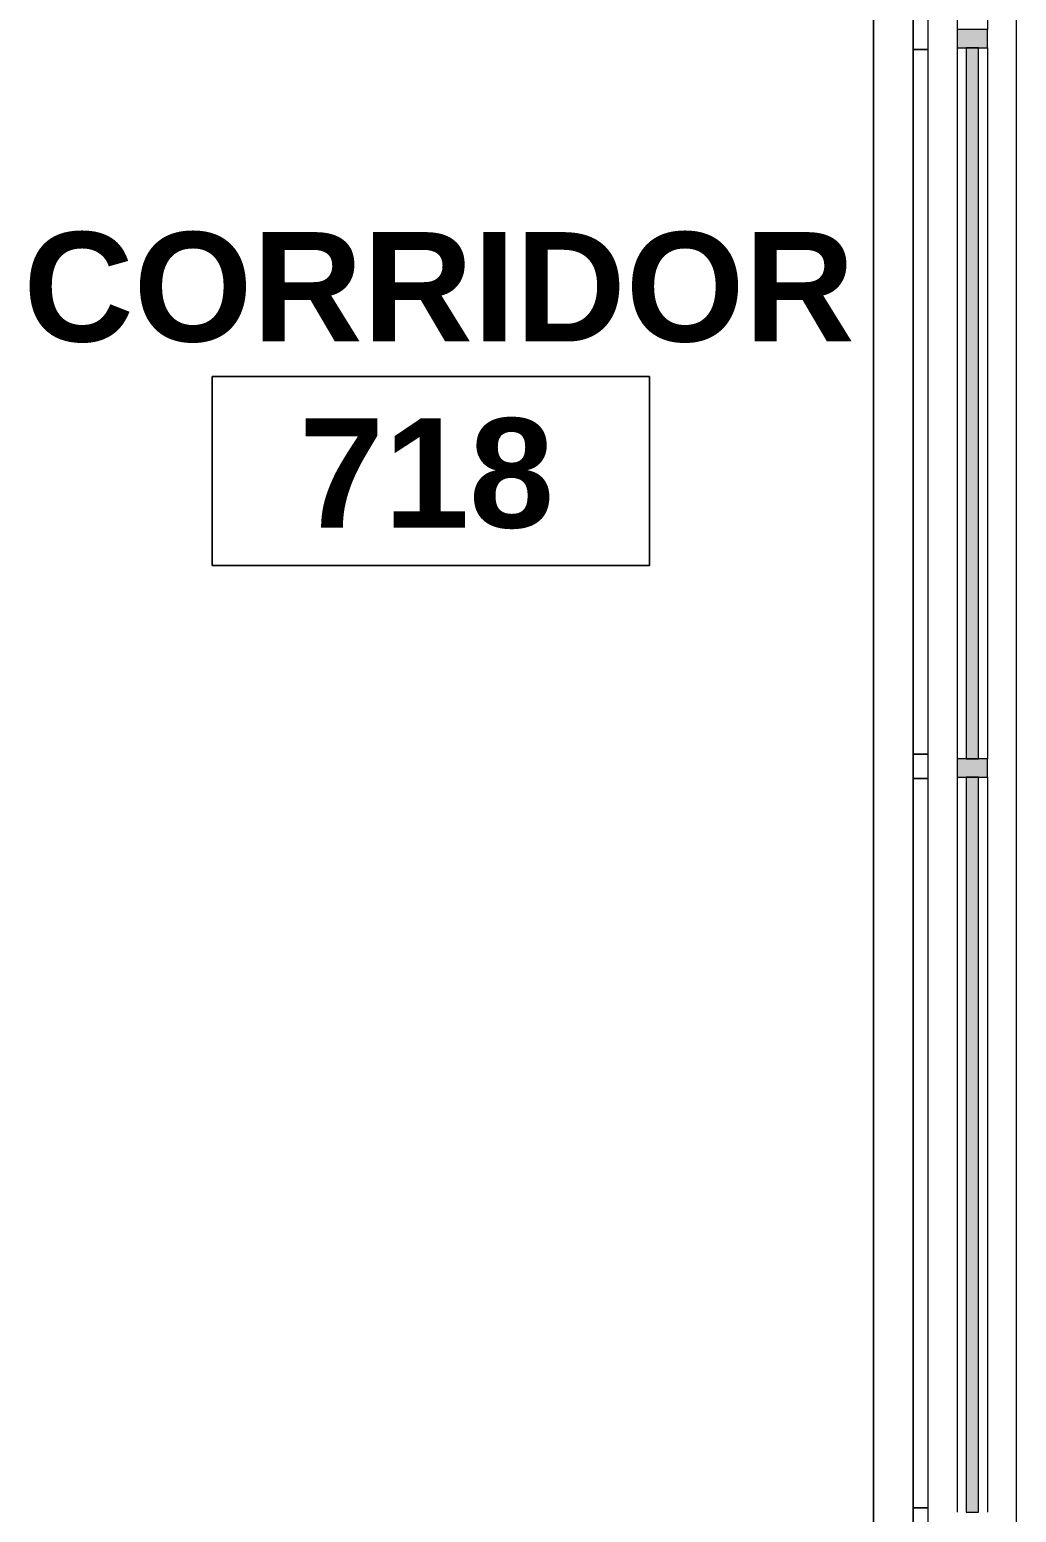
# Model space of a CAD drawing. Header units: inches. Extents: x -2349 to 1043, y -456 to 2193.
# Drawn here: x 924.5 to 1005.7, y -124.3 to -2.3 of the extents above; entities that cross this region are included whole.
import ezdxf

# ---------------------------------------------------------------- set-up
doc = ezdxf.new("R2010")
doc.units = ezdxf.units.IN
doc.header["$MEASUREMENT"] = 0
for name, color, linetype, lineweight in [('5033_00_7th-9th Floors_Updated_dwg', 8, 'Continuous', 9), ('A-AREA-IDEN', 2, 'Continuous', 9), ('A-GLAZ-CURT', 52, 'Continuous', 13), ('A-GLAZ-CWMG', 51, 'Continuous', 13), ('A-Glaz-Exst', 7, 'Continuous', 9), ('A-Shell', 7, 'Continuous', 9), ('I-WALL', 2, 'Continuous', 13)]:
    doc.layers.add(name, color=color, linetype=linetype, lineweight=lineweight)
doc.styles.add('Swis721 Lt BT_B', font='', dxfattribs={"height": 9})
doc.styles.get('Swis721 Lt BT_B').set_extended_font_data('Swis721 Lt BT', bold=True)

# ---------------------------------------------------------------- blocks, each defined once
blk = doc.blocks.new('5033_00_7th-9th Floors_Updated_dwg-8585573-7TH FLOOR POWER _ SIGNAL')
at = {"layer": 'A-Glaz-Exst'}
for p, q in [((997.2, -545), (997.2, -65.02)), ((997.2, -65.02), (997.2, -545)), ((997.2, -183.94), (998.45, -183.94)), ((998.45, -183.94), (997.2, -183.94)), ((997.2, -241.94), (998.45, -241.94)), ((998.45, -241.94), (997.2, -241.94)), ((997.2, -243.94), (998.45, -243.94)), ((998.45, -243.94), (997.2, -243.94)), ((997.2, -303.94), (998.45, -303.94)), ((998.45, -303.94), (997.2, -303.94))]:
    blk.add_line(p, q, dxfattribs=at)
at = {"layer": 'A-Shell'}
for p, q in [((993.95, -545.02), (993.95, -65.02)), ((993.95, -65.02), (993.95, -545.02))]:
    blk.add_line(p, q, dxfattribs=at)
blk = doc.blocks.new('System Panel - Glazed-7824389-7TH FLOOR POWER _ SIGNAL')
at = {"layer": 'A-GLAZ-CURT', "lineweight": 9}
blk.add_hatch(color=7, dxfattribs=at).paths.add_polyline_path([(-29.25, -0.5), (29.25, -0.5), (29.25, 0.5), (-29.25, 0.5)], flags=0)
at = {"layer": 'A-GLAZ-CURT', "color": 8, "lineweight": 20}
for p, q in [((29.25, 0.5), (-29.25, 0.5)), ((-29.25, 0.5), (-29.25, -0.5)), ((29.25, -0.5), (29.25, 0.5)), ((-29.25, -0.5), (29.25, -0.5))]:
    blk.add_line(p, q, dxfattribs=at)
blk = doc.blocks.new('System Panel - Glazed-7824390-7TH FLOOR POWER _ SIGNAL')
at = {"layer": 'A-GLAZ-CURT', "lineweight": 9}
blk.add_hatch(color=7, dxfattribs=at).paths.add_polyline_path([(-30.25, -0.5), (30.25, -0.5), (30.25, 0.5), (-30.25, 0.5)], flags=0)
at = {"layer": 'A-GLAZ-CURT', "color": 8, "lineweight": 20}
for p, q in [((30.25, 0.5), (-30.25, 0.5)), ((-30.25, 0.5), (-30.25, -0.5)), ((30.25, -0.5), (30.25, 0.5)), ((-30.25, -0.5), (30.25, -0.5))]:
    blk.add_line(p, q, dxfattribs=at)
blk = doc.blocks.new('Rectangular Mullion - 1_5_ x 2_5_ rectangular SS-7796928-7TH FLOOR POWER _ SIGNAL')
at = {"layer": 'A-GLAZ-CWMG', "lineweight": 9}
for p, q in [((1000.83, -63.79), (1000.83, -124.29)), ((1003.33, -63.79), (1003.33, -124.29))]:
    blk.add_line(p, q, dxfattribs=at)
blk = doc.blocks.new('Rectangular Mullion - 1_5_ x 2_5_ rectangular SS-7796962-7TH FLOOR POWER _ SIGNAL')
at = {"layer": 'A-GLAZ-CWMG', "lineweight": 9}
for p, q in [((1000.83, -245.79), (1000.83, -304.29)), ((1003.33, -245.79), (1003.33, -304.29))]:
    blk.add_line(p, q, dxfattribs=at)
blk = doc.blocks.new('Rectangular Mullion - 1_5_ x 2_5_ rectangular SS-7796925-7TH FLOOR POWER _ SIGNAL')
at = {"layer": 'A-GLAZ-CWMG', "lineweight": 9}
blk.add_hatch(color=7, dxfattribs=at).paths.add_polyline_path([(-0.75, 0.5), (-0.75, 1.25), (0.75, 1.25), (0.75, -1.25), (-0.75, -1.25), (-0.75, -0.5)], flags=0)
at = {"layer": 'A-GLAZ-CWMG', "color": 8, "lineweight": 20}
for p, q in [((-0.75, 1.25), (0.75, 1.25)), ((-0.75, -1.25), (-0.75, 1.25)), ((0.75, 1.25), (0.75, -1.25)), ((0.75, -1.25), (-0.75, -1.25))]:
    blk.add_line(p, q, dxfattribs=at)
blk = doc.blocks.new('Room Tag - Room Name and Number-3379422-7TH FLOOR POWER _ SIGNAL')
at = {"layer": 'A-AREA-IDEN'}
for p, q in [((-0.1881, -0.1636), (-0.1881, -0.0018)), ((-0.1881, -0.0018), (0.1869, -0.0018)), ((0.1869, -0.0018), (-0.1881, -0.0018)), ((-0.1881, -0.0018), (-0.1881, -0.1636)), ((0.1869, -0.0018), (0.1869, -0.1636)), ((0.1869, -0.1636), (0.1869, -0.0018)), ((0.1869, -0.1636), (-0.1881, -0.1636)), ((-0.1881, -0.1636), (0.1869, -0.1636))]:
    blk.add_line(p, q, dxfattribs=at)

msp = doc.modelspace()

# ---------------------------------------------------------------- linework, layer by layer
at = {"layer": 'I-WALL', "lineweight": 9}
for p, q in [((1005.7, 1677.05), (1005.7, -450.91)), ((998.45, -365), (998.45, 115))]:
    msp.add_line(p, q, dxfattribs=at)

# ---------------------------------------------------------------- block references
at = {"layer": '5033_00_7th-9th Floors_Updated_dwg', "color": 7}
msp.add_blockref('5033_00_7th-9th Floors_Updated_dwg-8585573-7TH FLOOR POWER _ SIGNAL', (0, 180.02), dxfattribs=at)
at = {"layer": 'A-AREA-IDEN', "xscale": 95.99999999999994, "yscale": 95.99999999999994, "zscale": 95.99999999999994}
msp.add_blockref('Room Tag - Room Name and Number-3379422-7TH FLOOR POWER _ SIGNAL', (957.57, -30.67), dxfattribs=at)
at = {"layer": 'A-GLAZ-CURT', "lineweight": 9, "rotation": 89.99999999999991}
for name, p in [('System Panel - Glazed-7824389-7TH FLOOR POWER _ SIGNAL', (1002.08, -33.04)), ('System Panel - Glazed-7824390-7TH FLOOR POWER _ SIGNAL', (1002.08, -94.04))]:
    msp.add_blockref(name, p, dxfattribs=at)
at = {"layer": 'A-GLAZ-CWMG', "lineweight": 9}
for name, p in [('Rectangular Mullion - 1_5_ x 2_5_ rectangular SS-7796962-7TH FLOOR POWER _ SIGNAL', (0, 302)), ('Rectangular Mullion - 1_5_ x 2_5_ rectangular SS-7796962-7TH FLOOR POWER _ SIGNAL', (0, 242)), ('Rectangular Mullion - 1_5_ x 2_5_ rectangular SS-7796928-7TH FLOOR POWER _ SIGNAL', (0, 0))]:
    msp.add_blockref(name, p, dxfattribs=at)
at = {"layer": 'A-GLAZ-CWMG', "lineweight": 9, "extrusion": (0, 0, -1), "rotation": 90.0000000000001}
for p in [(-1002.08, -3.04), (-1002.08, -63.04)]:
    msp.add_blockref('Rectangular Mullion - 1_5_ x 2_5_ rectangular SS-7796925-7TH FLOOR POWER _ SIGNAL', p, dxfattribs=at)

# ---------------------------------------------------------------- texts
at = {"layer": 'A-AREA-IDEN', "char_height": 9, "attachment_point": 1, "style": 'Swis721 Lt BT_B'}
for s, insert, width in [('CORRIDOR', (923.96, -18.95), 81.204), ('718', (946.67, -34.27), 25.452)]:
    msp.add_mtext(s, dxfattribs=dict(at, insert=insert, width=width))

doc.saveas('drawing.dxf')
